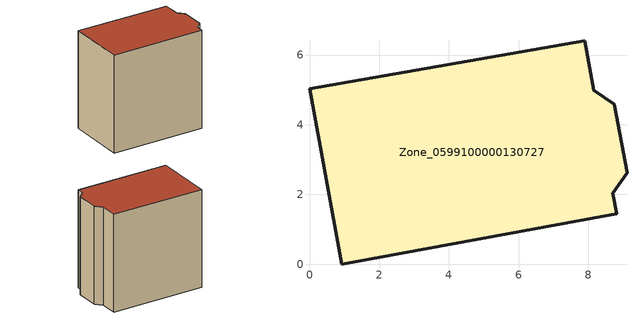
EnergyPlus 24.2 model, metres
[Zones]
Zone_0599100000130727
 floor ground (C_G): 0,5.04 7.9,6.41 8.16,4.99 8.74,4.59 9.11,2.62 8.7,2.04 8.81,1.45 0.92,0 z0
 wall outside (C_F): 0.92,0 8.81,1.45 8.7,2.04 9.11,2.62 8.74,4.59 8.16,4.99 7.9,6.41 0,5.04 0.92,0 z0:8.37
 roof outside (C_R): 7.9,6.41 0,5.04 0.92,0 8.81,1.45 8.7,2.04 9.11,2.62 8.74,4.59 8.16,4.99 z8.37
[BUILDING]
Pand.0599100000130727: North Axis=0; Terrain=City; Loads Convergence Tolerance Value=0.04; Temperature Convergence Tolerance Value=0.4; Solar Distribution=FullExterior; Maximum Number of Warmup Days=25; Minimum Number of Warmup Days=1
[Site:Location]
Rotterdam.The.Hague.AP_ZH_NLD Design_Conditions: Latitude=51.96; Longitude=4.45; Time Zone=1; Elevation=-4.5
[SITE:GROUNDTEMPERATURE:BUILDINGSURFACE]
18, 18, 18, 18, 18, 18, 18, 18, 18, 18, 18, 18
[MATERIAL] Thermal Absorptance=0.9; Solar Absorptance=0.7; Visible Absorptance=0.7
Name | Roughness | Thickness | Conductivity | Density | Specific Heat
G.TC.1946 | MediumSmooth | 0.15 | 1 | 540 | 1210
F.TC.1946 | Rough | 0.3 | 0.857143 | 1920 | 840
R.TC.1946 | MediumRough | 0.2 | 0.909091 | 1500 | 1000
[CONSTRUCTION]
C_G: G.TC.1946
C_F: F.TC.1946
C_R: R.TC.1946
[ZONE]
Zone_0599100000130727: Type=1; Multiplier=1; Ceiling Height=Autocalculate; Volume=Autocalculate; Floor Area=autocalculate; Part of Total Floor Area=Yes
[ZONEINFILTRATION:DESIGNFLOWRATE]
Infil_Zone_0599100000130727: Zone or ZoneList or Space or SpaceList=Zone_0599100000130727; Schedule=AlwaysOn; Design Flow Rate Calculation Method=Flow/Area; Flow Rate per Floor Area=0.003; Constant Term Coefficient=1; Temperature Term Coefficient=0; Velocity Term Coefficient=0; Velocity Squared Term Coefficient=0
[HVACTEMPLATE:ZONE:IDEALLOADSAIRSYSTEM]
Zone_0599100000130727: Maximum Heating Supply Air Temperature=50; Minimum Cooling Supply Air Temperature=13; Maximum Heating Supply Air Humidity Ratio=0.0156; Minimum Cooling Supply Air Humidity Ratio=0.0077; Heating Limit=NoLimit; Cooling Limit=NoLimit; Dehumidification Control Type=ConstantSensibleHeatRatio; Cooling Sensible Heat Ratio=0.7; Dehumidification Setpoint=60; Humidification Control Type=None; Humidification Setpoint=30; Outdoor Air Method=None; Outdoor Air Flow Rate per Person=0.00944; Outdoor Air Flow Rate per Zone Floor Area=0; Outdoor Air Flow Rate per Zone=0; Demand Controlled Ventilation Type=None; Outdoor Air Economizer Type=NoEconomizer; Heat Recovery Type=None; Sensible Heat Recovery Effectiveness=0.7; Latent Heat Recovery Effectiveness=0.65
[ZONECONTROL:THERMOSTAT]
ThermostatControl_Zone_0599100000130727: Zone or ZoneList=Zone_0599100000130727; Control Type Schedule=DualSetpointControlType; Control 1=Thermostat_Zone_0599100000130727; Temperature Difference Between Cutout And Setpoint=0
[THERMOSTATSETPOINT:DUALSETPOINT]
Thermostat_Zone_0599100000130727: Heating Setpoint Temperature Schedule=HeatingSetpoint_Zone_0599100000130727; Cooling Setpoint Temperature Schedule=CoolingSetpoint_Zone_0599100000130727
[SCHEDULE:COMPACT]
HeatingSetpoint_Zone_0599100000130727: Through: 12/31, For: AllDays, Until: 24:00, 21
CoolingSetpoint_Zone_0599100000130727: Through: 12/31, For: AllDays, Until: 24:00, 24
DualSetpointControlType: Through: 12/31, For: AllDays, Until: 24:00, 4
AlwaysOn: Through: 12/31, For: AllDays, Until: 24:00, 1
